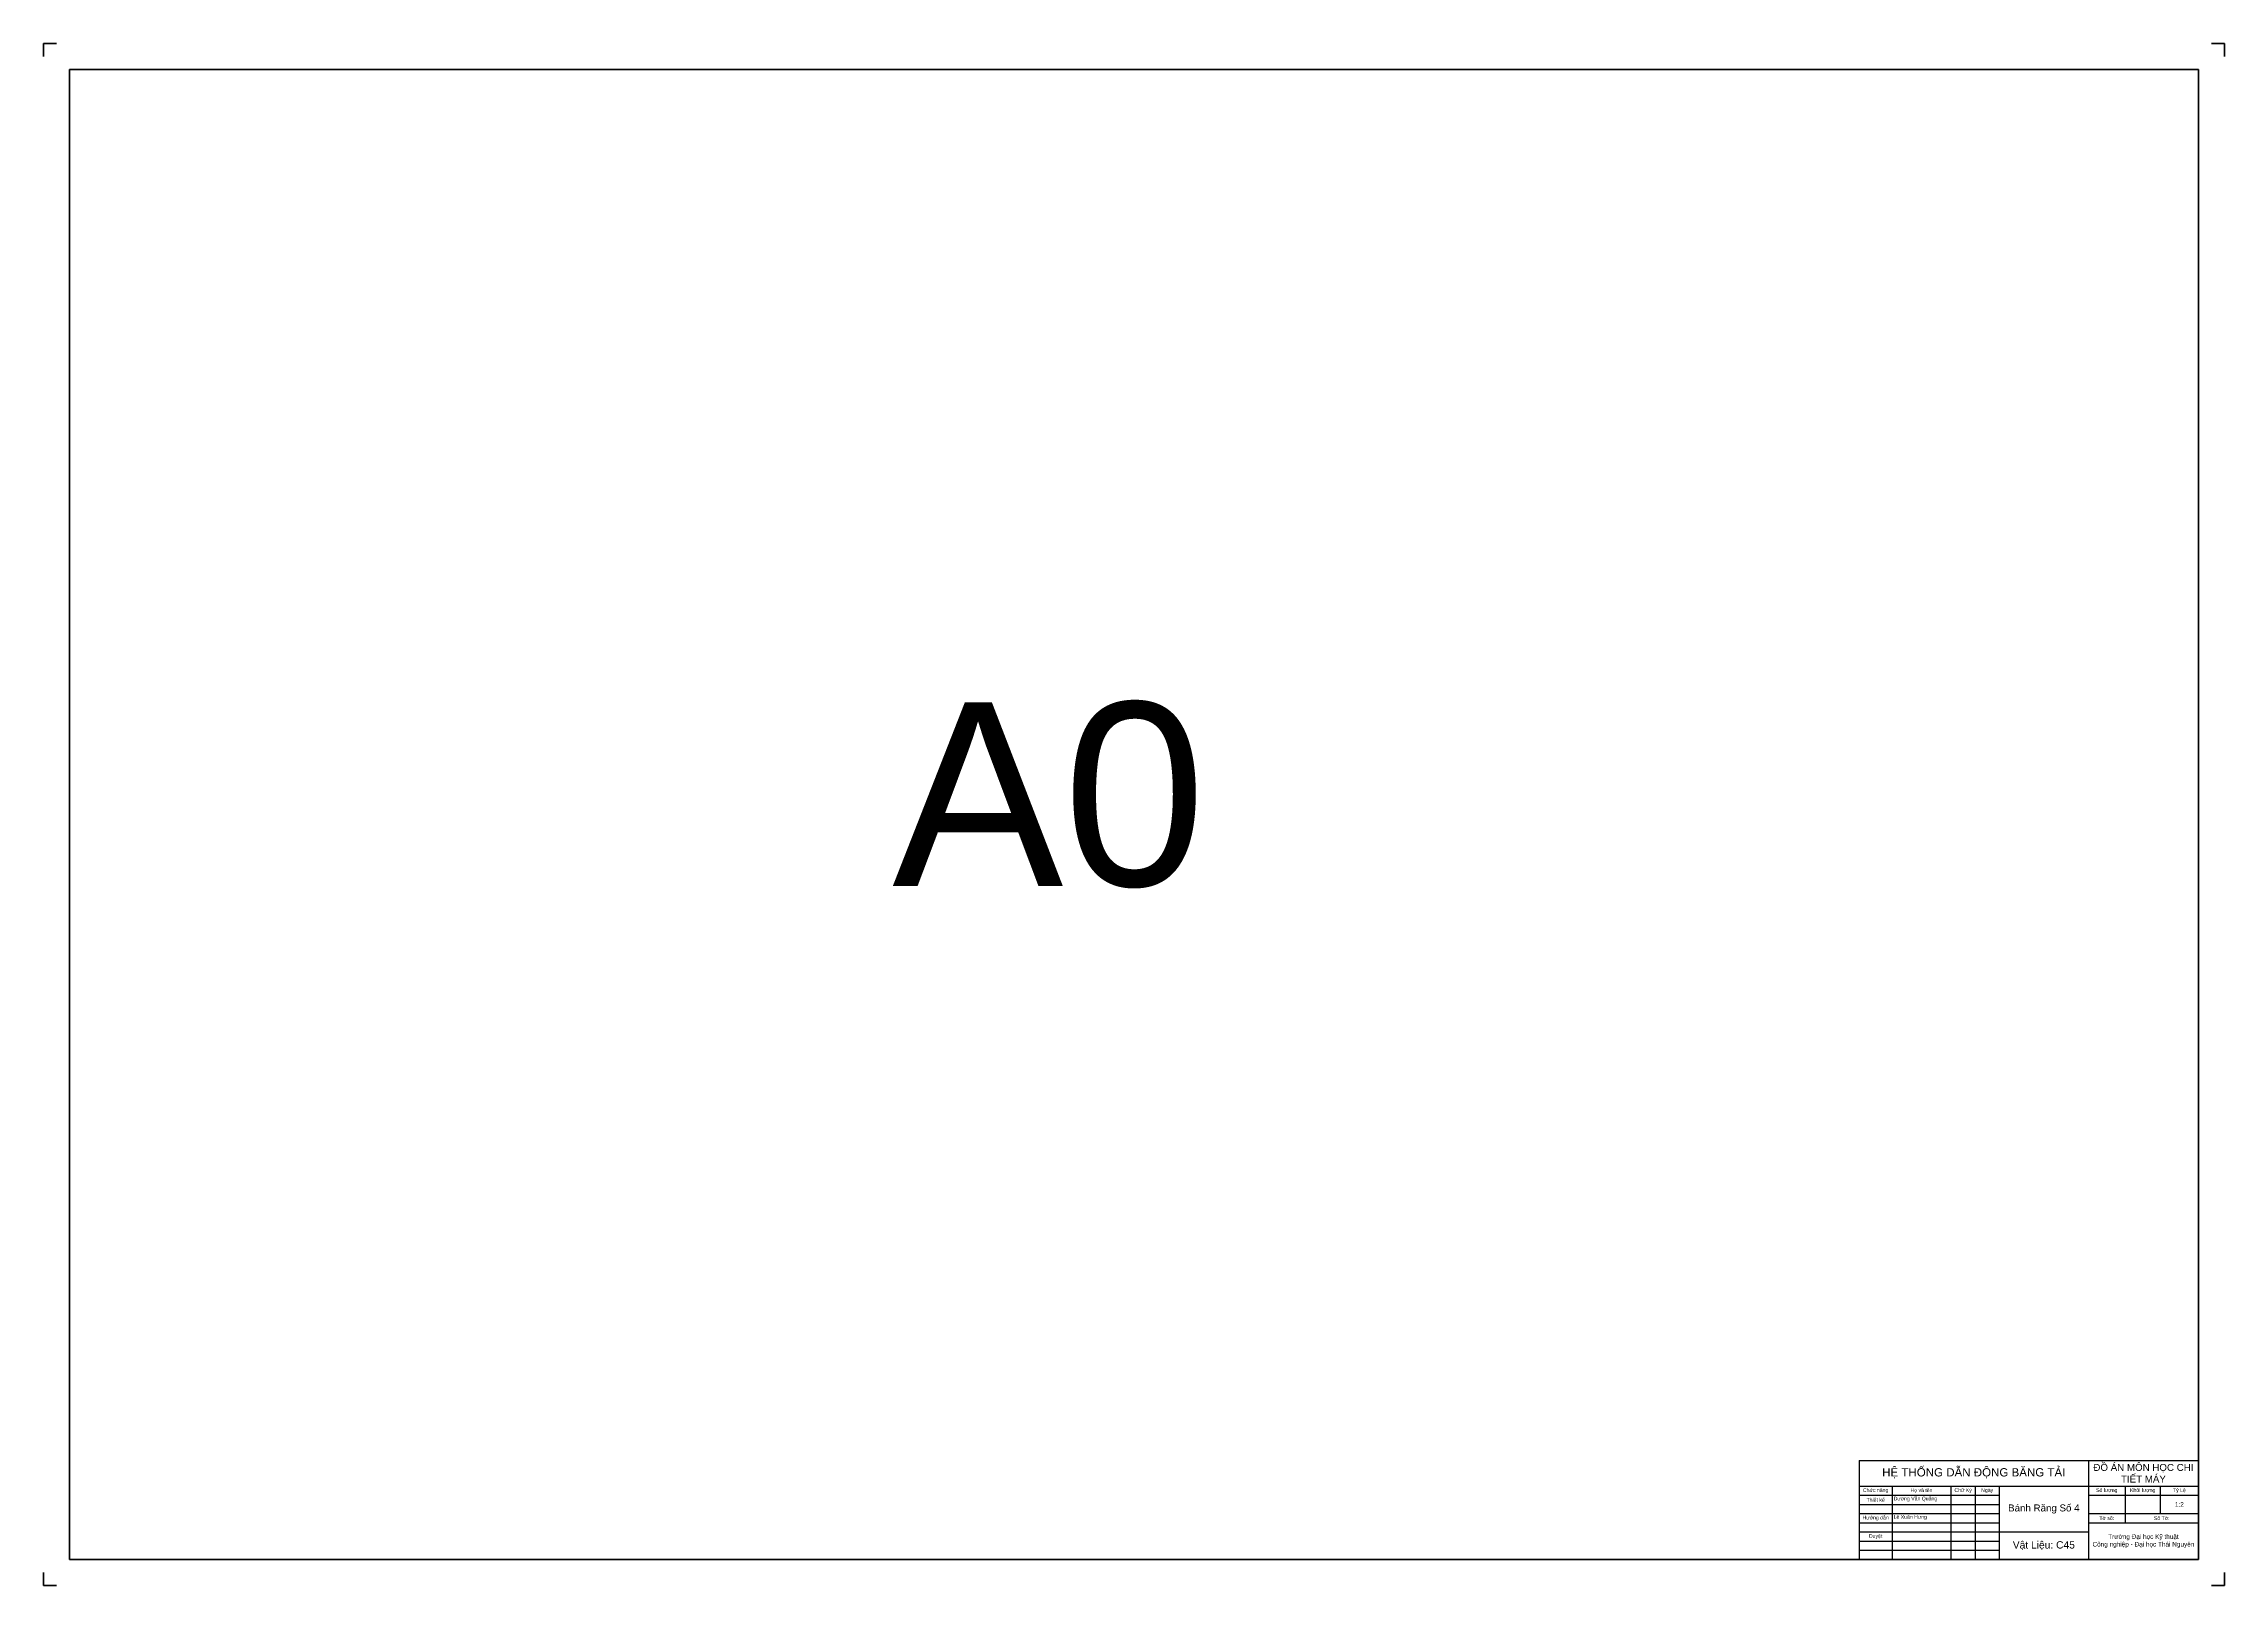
# Model space of a CAD drawing. Header units: millimetres. Extents: x -644475 to -321976, y 914968 to 1830177.
# Drawn here: x -328900 to -327711, y 915042 to 915883 of the extents above; entities that cross this region are included whole.
import ezdxf

# ---------------------------------------------------------------- set-up
doc = ezdxf.new("R2010")
doc.units = ezdxf.units.MM
doc.layers.add('1. NET DAM', color=7, linetype='Continuous', lineweight=50)
doc.layers.add('AM_BOR', color=7, linetype='Continuous', lineweight=50)
doc.styles.get("Standard").update_dxf_attribs({"font": 'arial.ttf'})

# ---------------------------------------------------------------- blocks, each defined once
blk = doc.blocks.new('ISO_A0X2')
for p, q in [((1727.3, 1879.9), (85.3, 1879.9)), ((85.3, 1879.9), (85.3, 730.9)), ((1727.3, 730.9), (1727.3, 1879.9)), ((85.3, 730.9), (1727.3, 730.9))]:
    blk.add_line(p, q)
at = {"layer": 'AM_BOR'}
for p, q in [((75.3, 1899.9), (65.3, 1899.9)), ((65.3, 1899.9), (65.3, 1889.9)), ((1747.3, 1899.9), (1737.3, 1899.9)), ((1747.3, 1889.9), (1747.3, 1899.9)), ((65.3, 710.9), (65.3, 720.9)), ((65.3, 710.9), (75.3, 710.9)), ((1747.3, 710.9), (1737.3, 710.9)), ((1747.3, 710.9), (1747.3, 720.9))]:
    blk.add_line(p, q, dxfattribs=at)
blk = doc.blocks.new('*T6')
at = {"layer": '1. NET DAM', "color": 0, "linetype": 'ByBlock', "lineweight": -2, "transparency": 16777216}
for p, q in [((0, 0), (185, 0)), ((0, 0), (0, -54)), ((125, 0), (125, -54)), ((185, 0), (185, -54)), ((0, -14), (185, -14)), ((0, -19), (76.3, -19)), ((18, -14), (18, -54)), ((50, -14), (50, -54)), ((63.3, -14), (63.3, -54)), ((76.3, -14), (76.3, -54)), ((125, -19), (185, -19)), ((145, -14), (145, -34)), ((164.2, -14), (164.2, -29)), ((0, -24), (76.3, -24)), ((0, -29), (76.3, -29)), ((0, -34), (76.3, -34)), ((125, -29), (185, -29)), ((125, -34), (185, -34)), ((0, -39), (125, -39)), ((0, -44), (76.3, -44)), ((0, -49), (76.3, -49)), ((0, -54), (185, -54))]:
    blk.add_line(p, q, dxfattribs=at)
at = {"layer": '1. NET DAM', "color": 6, "transparency": 16777216}
for s, insert, char_height, width, attachment_point in [('HỆ THỐNG DẪN ĐỘNG BĂNG TẢI', (62.5, -7), 4.5, 123.333, 5), ('ĐỒ ÁN MÔN HỌC CHI TIẾT MÁY', (155, -7), 3.8, 58.333, 5), ('Chức năng ', (9, -16.5), 2, 16.333, 5), ('Thiết kế', (9, -21.5), 2, 16.333, 5), ('Dương Văn Quảng', (18.8, -19.8), 2, 30.333, 1), ('Họ và tên', (34, -16.5), 2, 30.333, 5), ('Chữ Ký', (56.7, -16.5), 2, 11.667, 5), ('Ngày', (69.8, -16.5), 2, 11.314, 5), ('Bánh Răng Số 4', (100.7, -26.5), 3.8, 47.019, 5), ('Số lượng', (135, -16.5), 2, 18.333, 5), ('Khối lượng', (154.6, -16.5), 2, 17.558, 5), ('Tỷ Lệ', (174.6, -16.5), 2, 19.109, 5), ('1:2', (174.6, -24), 2.5, 19.109, 5), ('Hướng dẫn', (9, -31.5), 2, 16.333, 5), ('Lê Xuân Hưng', (18.8, -29.8), 2, 30.333, 1), ('Tờ số:', (135, -31.5), 2, 18.333, 5), ('Số Tờ:', (165, -31.5), 2, 38.333, 5), ('Duyệt', (9, -41.5), 2, 16.333, 5), ('Vật Liệu: C45', (100.7, -46.5), 4, 47.019, 5), ('{\\fArial|b0|i0|c163|p34;T}rường{\\fArial|b0|i0|c163|p34; }Đại học Kỹ thuật\\PCông nghiệp - Đại học Thái Nguyên', (155, -44), 2.5, 58.333, 5)]:
    blk.add_mtext(s, dxfattribs=dict(at, insert=insert, char_height=char_height, width=width, attachment_point=attachment_point))

msp = doc.modelspace()

# ---------------------------------------------------------------- block references
msp.add_blockref('*T6', (-327910.21, 915110.212))
at = {"layer": '1. NET DAM', "lineweight": 0, "xscale": 0.7068965517241379, "yscale": 0.7068965517241379, "zscale": 0.7068965517241379}
msp.add_blockref('ISO_A0X2', (-328946.216, 914539.556), dxfattribs=at)

# ---------------------------------------------------------------- texts
at = {"layer": '1. NET DAM', "insert": (-328437.309, 915523.408), "char_height": 100, "attachment_point": 1}
msp.add_mtext_dynamic_manual_height_columns('A0', width=337.88608, gutter_width=12.5, heights=[0], dxfattribs=at)

doc.saveas('drawing.dxf')
